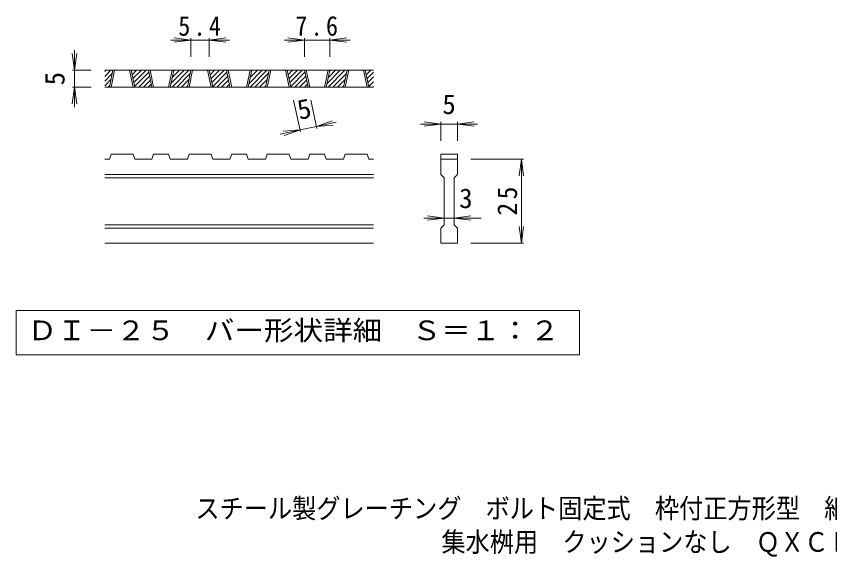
# Model space of a CAD drawing. Units: millimetres on the paper, enlarged 5 times, with parts at other scales. Extents: x -886 to 783, y -691 to 655.
# Drawn here: x -565 to 40, y -691 to -288 of the extents above; entities that cross this region are included whole.
import ezdxf
from ezdxf.enums import TextEntityAlignment as Align

# ---------------------------------------------------------------- set-up
doc = ezdxf.new("R2010")
doc.units = ezdxf.units.MM
doc.header["$LTSCALE"] = 5
doc.layers.add('D-0', color=3, linetype='Continuous', lineweight=9)
doc.layers.add('D-4', color=7, linetype='Continuous', lineweight=9)
doc.layers.add('F-5_F-5ﾚｲﾔ', color=2, linetype='Continuous')
doc.styles.add('ＭＳ ゴシック', font='')
doc.styles.get('ＭＳ ゴシック').set_extended_font_data('MS Gothic')

msp = doc.modelspace()

# ---------------------------------------------------------------- linework, layer by layer
at = {"layer": 'D-0'}
for p, q in [((-499.604, -333.181), (-495.07, -328.647)), ((-499.604, -329.645), (-498.606, -328.647)), ((-299.604, -328.647), (-499.604, -328.647)), ((-499.604, -336.716), (-494.022, -331.135)), ((-496.165, -341.147), (-493.49, -328.647)), ((-494.915, -341.147), (-492.24, -328.647)), ((-481.165, -328.647), (-478.49, -341.147)), ((-479.915, -328.647), (-477.24, -341.147)), ((-479.83, -329.046), (-479.431, -328.647)), ((-479.206, -331.959), (-475.895, -328.647)), ((-478.583, -334.871), (-472.36, -328.647)), ((-477.96, -337.783), (-468.824, -328.647)), ((-477.337, -340.696), (-466.807, -330.166)), ((-464.457, -341.147), (-467.132, -328.647)), ((-463.207, -341.147), (-465.882, -328.647)), ((-449.457, -328.647), (-452.132, -341.147)), ((-448.207, -328.647), (-450.882, -341.147)), ((-450.295, -338.402), (-440.54, -328.647)), ((-449.504, -341.147), (-437.004, -328.647)), ((-449.332, -333.904), (-444.075, -328.647)), ((-448.369, -329.406), (-447.611, -328.647)), ((-445.969, -341.147), (-435.956, -331.135)), ((-438.099, -341.147), (-435.424, -328.647)), ((-436.849, -341.147), (-434.174, -328.647)), ((-423.099, -328.647), (-420.424, -341.147)), ((-421.849, -328.647), (-419.174, -341.147)), ((-421.764, -329.046), (-421.365, -328.647)), ((-421.14, -331.959), (-417.829, -328.647)), ((-420.517, -334.871), (-414.294, -328.647)), ((-419.894, -337.783), (-410.758, -328.647)), ((-419.271, -340.696), (-408.741, -330.166)), ((-406.391, -341.147), (-409.066, -328.647)), ((-405.141, -341.147), (-407.816, -328.647)), ((-391.391, -328.647), (-394.066, -341.147)), ((-390.141, -328.647), (-392.816, -341.147)), ((-392.229, -338.402), (-382.474, -328.647)), ((-391.438, -341.147), (-378.938, -328.647)), ((-391.266, -333.904), (-386.009, -328.647)), ((-390.303, -329.406), (-389.545, -328.647)), ((-387.903, -341.147), (-377.89, -331.135)), ((-380.033, -341.147), (-377.358, -328.647)), ((-378.783, -341.147), (-376.108, -328.647)), ((-365.033, -328.647), (-362.358, -341.147)), ((-363.783, -328.647), (-361.108, -341.147)), ((-363.698, -329.046), (-363.299, -328.647)), ((-363.074, -331.959), (-359.763, -328.647)), ((-362.451, -334.871), (-356.227, -328.647)), ((-361.828, -337.783), (-352.692, -328.647)), ((-361.205, -340.696), (-350.675, -330.166)), ((-348.325, -341.147), (-351, -328.647)), ((-347.075, -341.147), (-349.75, -328.647)), ((-333.325, -328.647), (-336, -341.147)), ((-332.075, -328.647), (-334.75, -341.147)), ((-334.163, -338.402), (-324.408, -328.647)), ((-333.372, -341.147), (-320.872, -328.647)), ((-333.2, -333.904), (-327.943, -328.647)), ((-332.237, -329.406), (-331.479, -328.647)), ((-329.837, -341.147), (-319.824, -331.135)), ((-321.967, -341.147), (-319.292, -328.647)), ((-320.717, -341.147), (-318.042, -328.647)), ((-306.967, -328.647), (-304.292, -341.147)), ((-305.717, -328.647), (-303.042, -341.147)), ((-305.632, -329.046), (-305.233, -328.647)), ((-305.008, -331.959), (-301.697, -328.647)), ((-304.385, -334.871), (-299.604, -330.089)), ((-499.604, -340.252), (-494.985, -335.633)), ((-474.253, -341.147), (-466.184, -333.078)), ((-470.718, -341.147), (-465.561, -335.99)), ((-467.182, -341.147), (-464.937, -338.903)), ((-442.433, -341.147), (-436.919, -335.633)), ((-416.187, -341.147), (-408.118, -333.078)), ((-412.652, -341.147), (-407.495, -335.99)), ((-409.116, -341.147), (-406.871, -338.903)), ((-384.367, -341.147), (-378.853, -335.633)), ((-358.121, -341.147), (-350.052, -333.078)), ((-354.586, -341.147), (-349.429, -335.99)), ((-351.05, -341.147), (-348.805, -338.903)), ((-326.301, -341.147), (-320.787, -335.633)), ((-303.762, -337.783), (-299.604, -333.625)), ((-303.139, -340.696), (-299.604, -337.16)), ((-299.604, -341.147), (-499.604, -341.147)), ((-496.964, -341.147), (-495.948, -340.131)), ((-438.898, -341.147), (-437.882, -340.131)), ((-380.832, -341.147), (-379.816, -340.131)), ((-322.766, -341.147), (-321.75, -340.131)), ((-300.055, -341.147), (-299.604, -340.696)), ((-496.165, -394.897), (-494.915, -391.147)), ((-478.49, -391.147), (-494.915, -391.147)), ((-478.49, -391.147), (-477.24, -394.897)), ((-464.457, -394.897), (-463.207, -391.147)), ((-452.132, -391.147), (-463.207, -391.147)), ((-452.132, -391.147), (-450.882, -394.897)), ((-438.099, -394.897), (-436.849, -391.147)), ((-420.424, -391.147), (-436.849, -391.147)), ((-419.174, -394.897), (-420.424, -391.147)), ((-406.391, -394.897), (-405.141, -391.147)), ((-394.066, -391.147), (-405.141, -391.147)), ((-394.066, -391.147), (-392.816, -394.897)), ((-380.033, -394.897), (-378.783, -391.147)), ((-378.783, -391.147), (-362.358, -391.147)), ((-361.108, -394.897), (-362.358, -391.147)), ((-348.325, -394.897), (-347.075, -391.147)), ((-336, -391.147), (-347.075, -391.147)), ((-336, -391.147), (-334.75, -394.897)), ((-321.967, -394.897), (-320.717, -391.147)), ((-320.717, -391.147), (-304.292, -391.147)), ((-303.042, -394.897), (-304.292, -391.147)), ((-249.604, -391.147), (-237.104, -391.147)), ((-249.604, -391.147), (-249.604, -394.897)), ((-237.104, -391.147), (-237.104, -394.897)), ((-496.165, -394.897), (-499.604, -394.897)), ((-464.457, -394.897), (-477.24, -394.897)), ((-438.099, -394.897), (-450.882, -394.897)), ((-406.391, -394.897), (-419.174, -394.897)), ((-380.033, -394.897), (-392.816, -394.897)), ((-348.325, -394.897), (-361.108, -394.897)), ((-321.967, -394.897), (-334.75, -394.897)), ((-299.604, -394.897), (-303.042, -394.897)), ((-249.604, -394.897), (-237.104, -394.897)), ((-249.604, -406.147), (-249.604, -394.897)), ((-237.104, -394.897), (-237.104, -406.147)), ((-299.604, -406.147), (-499.604, -406.147)), ((-299.604, -408.647), (-499.604, -408.647)), ((-249.604, -406.147), (-247.104, -408.647)), ((-247.104, -443.647), (-247.104, -408.647)), ((-239.604, -408.647), (-237.104, -406.147)), ((-239.604, -408.647), (-239.604, -443.647)), ((-299.604, -443.647), (-499.604, -443.647)), ((-299.604, -446.147), (-499.604, -446.147)), ((-239.604, -443.647), (-237.104, -446.147)), ((-237.104, -446.147), (-237.104, -457.397)), ((-299.604, -457.397), (-499.604, -457.397)), ((-237.104, -457.397), (-249.604, -457.397))]:
    msp.add_line(p, q, dxfattribs=at)
msp.add_lwpolyline([(-249.604, -457.397), (-249.604, -446.147), (-247.104, -443.647)], dxfattribs=at)
at = {"layer": 'D-0', "color": 7}
msp.add_lwpolyline([(-565.431, -507.397), (-565.431, -540.623), (-146.277, -540.623), (-146.277, -507.397)], close=True, dxfattribs=at)
at = {"layer": 'D-4'}
for p, q in [((-435.424, -306.147), (-450.424, -306.147)), ((-435.424, -306.147), (-447.817, -304.516)), ((-435.424, -306.147), (-447.817, -307.779)), ((-435.424, -304.647), (-435.424, -318.647)), ((-421.849, -306.147), (-435.424, -306.147)), ((-421.849, -306.147), (-409.456, -304.516)), ((-421.849, -304.647), (-421.849, -318.647)), ((-421.849, -306.147), (-409.456, -307.779)), ((-421.849, -306.147), (-406.849, -306.147)), ((-351, -306.147), (-366, -306.147)), ((-351, -306.147), (-363.393, -304.516)), ((-351, -306.147), (-363.393, -307.779)), ((-351, -304.647), (-351, -318.647)), ((-332.075, -306.147), (-351, -306.147)), ((-332.075, -306.147), (-319.682, -304.516)), ((-332.075, -304.647), (-332.075, -318.647)), ((-332.075, -306.147), (-319.682, -307.779)), ((-332.075, -306.147), (-317.075, -306.147)), ((-522.104, -328.647), (-522.104, -313.647)), ((-522.104, -328.647), (-523.735, -316.254)), ((-522.104, -328.647), (-520.472, -316.254)), ((-523.604, -328.647), (-509.604, -328.647)), ((-522.104, -328.647), (-522.104, -341.147)), ((-522.104, -341.147), (-523.735, -353.54)), ((-523.604, -341.147), (-509.604, -341.147)), ((-522.104, -341.147), (-520.472, -353.54)), ((-522.104, -341.147), (-522.104, -356.147)), ((-353.957, -374.566), (-359.015, -350.926)), ((-341.733, -371.95), (-346.232, -350.926)), ((-342.047, -370.483), (-330.27, -366.294)), ((-342.047, -370.483), (-327.379, -367.344)), ((-249.604, -368.647), (-264.604, -368.647)), ((-249.604, -368.647), (-261.997, -367.016)), ((-249.604, -368.647), (-261.997, -370.279)), ((-249.604, -367.147), (-249.604, -381.147)), ((-237.104, -368.647), (-249.604, -368.647)), ((-237.104, -368.647), (-224.711, -367.016)), ((-237.104, -367.147), (-237.104, -381.147)), ((-237.104, -368.647), (-224.711, -370.279)), ((-237.104, -368.647), (-222.104, -368.647)), ((-354.27, -373.099), (-368.938, -376.238)), ((-354.27, -373.099), (-366.731, -374.097)), ((-354.27, -373.099), (-366.048, -377.288)), ((-342.047, -370.483), (-354.27, -373.099)), ((-342.047, -370.483), (-329.587, -369.485)), ((-188.104, -394.897), (-227.104, -394.897)), ((-189.604, -394.897), (-191.235, -407.29)), ((-189.604, -394.897), (-187.972, -407.29)), ((-189.604, -457.397), (-189.604, -394.897)), ((-247.104, -438.647), (-262.104, -438.647)), ((-247.104, -438.647), (-259.497, -437.015)), ((-247.104, -438.647), (-259.497, -440.279)), ((-239.604, -438.647), (-247.104, -438.647)), ((-239.604, -438.647), (-227.211, -437.015)), ((-239.604, -438.647), (-227.211, -440.279)), ((-239.604, -438.647), (-219.604, -438.647)), ((-189.604, -457.397), (-191.235, -445.004)), ((-189.604, -457.397), (-187.972, -445.004)), ((-188.104, -457.397), (-227.104, -457.397))]:
    msp.add_line(p, q, dxfattribs=at)

# ---------------------------------------------------------------- texts
at = {"layer": 'D-0', "color": 2, "style": 'ＭＳ ゴシック', "width": 1.1}
msp.add_text('ＤＩ－２５\u3000バー形状詳細\u3000Ｓ＝１：２', height=14.66, dxfattribs=at).set_placement((-557.104, -534.01), align=Align.BOTTOM_LEFT)
at = {"layer": 'D-4', "color": 2, "style": 'ＭＳ ゴシック'}
for rotation, p in [(90, (-525.104, -339.897)), (12.079, (-353.676, -369.904))]:
    msp.add_text('5', height=14.66, rotation=rotation, dxfattribs=at).set_placement(p, align=Align.BOTTOM_LEFT)
for s, p in [('5', (-248.354, -365.647)), ('3', (-235.854, -435.647))]:
    msp.add_text(s, height=14.66, dxfattribs=at).set_placement(p, align=Align.BOTTOM_LEFT)
at = {"layer": 'D-4', "color": 2, "char_height": 14.66, "attachment_point": 7, "style": 'ＭＳ ゴシック'}
for s, insert in [('\\T1.27;\\W0.9;5.4', (-444.887, -303.147)), ('\\T1.27;\\W0.9;7.6', (-357.788, -303.147))]:
    msp.add_mtext(s, dxfattribs=dict(at, insert=insert))
at = {"layer": 'D-4', "color": 2, "insert": (-192.604, -436.772), "char_height": 14.66, "attachment_point": 7, "rotation": 90, "style": 'ＭＳ ゴシック'}
msp.add_mtext('\\T1.27;\\W0.95;25', dxfattribs=at)
at = {"layer": 'F-5_F-5ﾚｲﾔ', "style": 'ＭＳ ゴシック', "width": 0.9}
for s, p in [('スチール製グレーチング\u3000ボルト固定式\u3000枠付正方形型\u3000細目滑り止め模様付', (-432.15, -666.554)), ('集水桝用\u3000クッションなし\u3000ＱＸＣＬ\u3000３３２５Ａ－ａ', (-249.038, -691.554))]:
    msp.add_text(s, height=14.66, dxfattribs=at).set_placement(p, align=Align.BOTTOM_LEFT)

doc.saveas('drawing.dxf')
